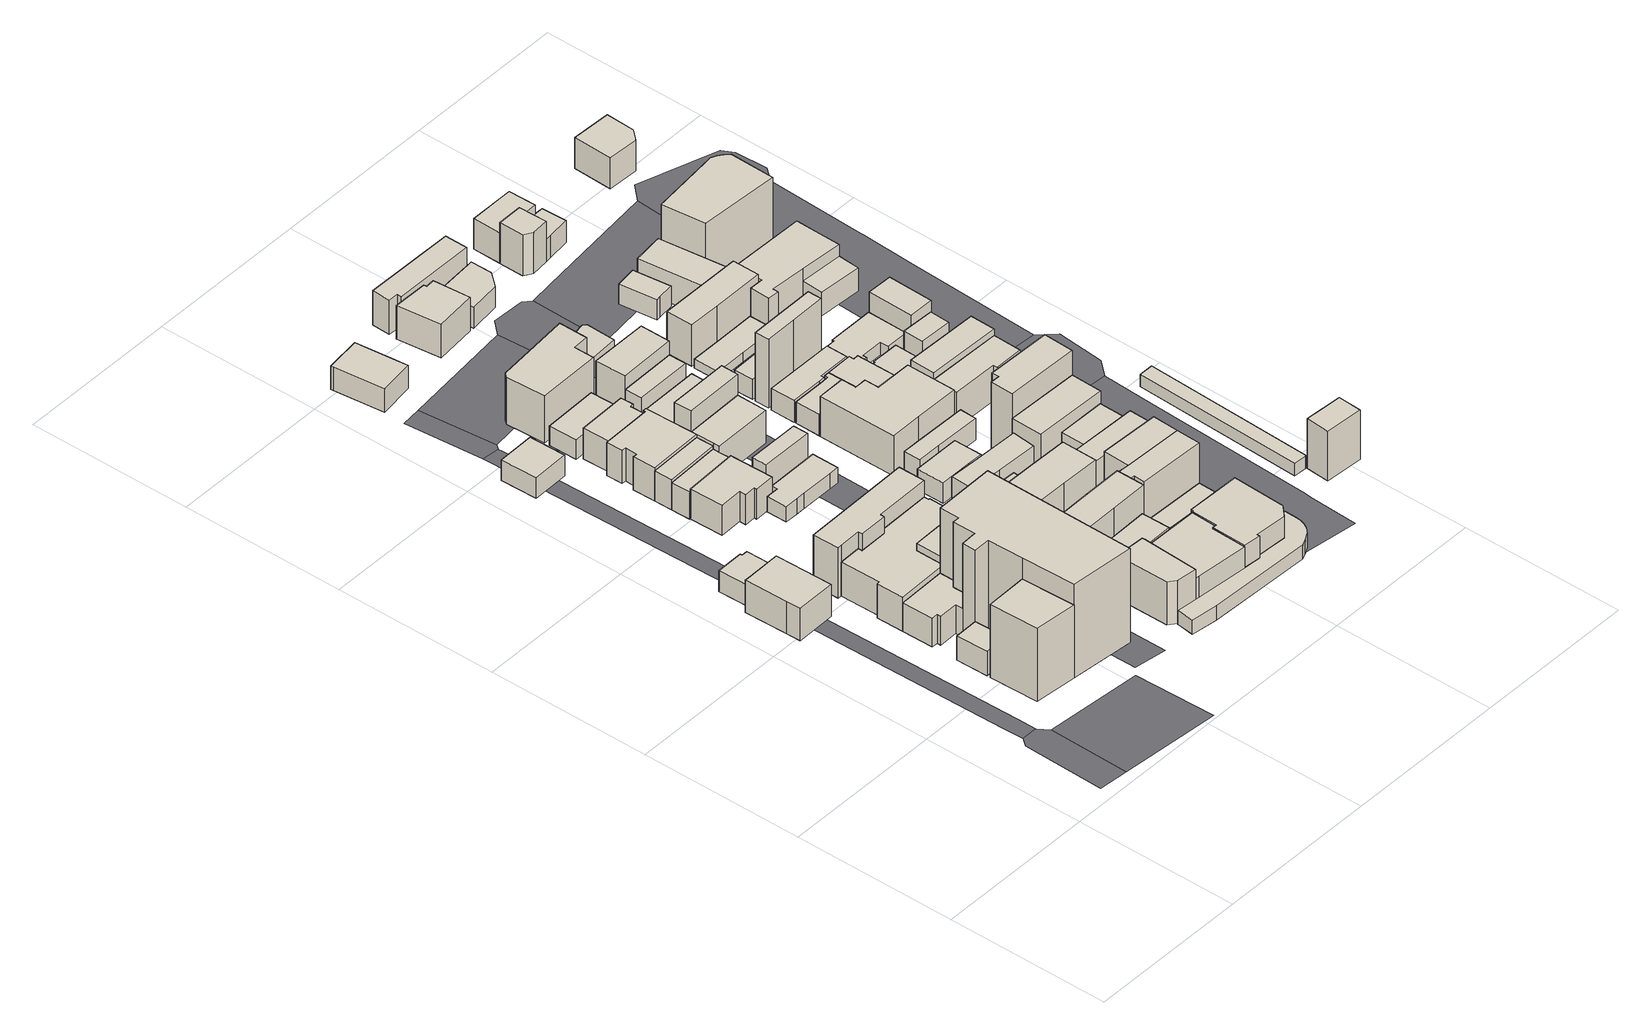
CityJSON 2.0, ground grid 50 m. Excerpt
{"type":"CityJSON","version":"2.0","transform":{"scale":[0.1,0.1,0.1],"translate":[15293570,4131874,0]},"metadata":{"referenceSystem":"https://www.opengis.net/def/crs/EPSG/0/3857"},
"CityObjects":{
"building1":{"type":"Building","attributes":{"measured_height":11.5,"year_of_construction":1990,"storeys_above_ground":3,"usage":"商業施設","districts_and_zones_type":"商業地域"},"geometry":[{"type":"Solid","lod":"1","boundaries":[[[[0,1,2,3,4,5]],[[0,5,6,7]],[[5,4,8,6]],[[4,3,9,8]],[[3,2,10,9]],[[2,1,11,10]],[[1,0,7,11]],[[7,6,8,9,10,11]]]]}]},
"building2":{"type":"Building","attributes":{"measured_height":24.5},"geometry":[{"type":"Solid","lod":"1","boundaries":[[[[12,13,14,15]],[[12,15,16,17]],[[15,14,18,16]],[[14,13,19,18]],[[13,12,17,19]],[[17,16,18,19]]]]}]},
"building3":{"type":"Building","attributes":{"measured_height":12.9,"year_of_construction":1948,"storeys_above_ground":1,"usage":"商業施設","districts_and_zones_type":"商業地域"},"geometry":[{"type":"Solid","lod":"1","boundaries":[[[[20,21,22,23]],[[20,23,24,25]],[[23,22,26,24]],[[22,21,27,26]],[[21,20,25,27]],[[25,24,26,27]]]]}]},
"building4":{"type":"Building","attributes":{"measured_height":10.4,"year_of_construction":1954,"storeys_above_ground":1,"usage":"住宅","districts_and_zones_type":"商業地域"},"geometry":[{"type":"Solid","lod":"1","boundaries":[[[[28,29,30,31,32,33]],[[28,33,34,35]],[[33,32,36,34]],[[32,31,37,36]],[[31,30,38,37]],[[30,29,39,38]],[[29,28,35,39]],[[35,34,36,37,38,39]]]]}]},
"building5":{"type":"Building","attributes":{"measured_height":16.8,"year_of_construction":1985,"storeys_above_ground":3,"usage":"商業施設","districts_and_zones_type":"商業地域"},"geometry":[{"type":"Solid","lod":"1","boundaries":[[[[40,41,42,43,44,45,46,47,48,49]],[[40,49,50,51]],[[49,48,52,50]],[[48,47,53,52]],[[47,46,54,53]],[[46,45,55,54]],[[45,44,56,55]],[[44,43,57,56]],[[43,42,58,57]],[[42,41,59,58]],[[41,40,51,59]],[[51,50,52,53,54,55,56,57,58,59]]]]}]},
"building6":{"type":"Building","attributes":{"measured_height":33.6},"geometry":[{"type":"Solid","lod":"1","boundaries":[[[[60,61,62,63,64,43,42,41,40,49,65,66]],[[60,66,67,68]],[[66,65,69,67]],[[65,49,70,69]],[[49,40,71,70]],[[40,41,72,71]],[[41,42,73,72]],[[42,43,74,73]],[[43,64,75,74]],[[64,63,76,75]],[[63,62,77,76]],[[62,61,78,77]],[[61,60,68,78]],[[68,67,69,70,71,72,73,74,75,76,77,78]]]]}]},
"building7":{"type":"Building","attributes":{"measured_height":8.1,"year_of_construction":1981,"storeys_above_ground":2,"usage":"住宅","districts_and_zones_type":"商業地域"},"geometry":[{"type":"Solid","lod":"1","boundaries":[[[[79,80,81,82]],[[79,82,83,84]],[[82,81,85,83]],[[81,80,86,85]],[[80,79,84,86]],[[84,83,85,86]]]]}]},
"building8":{"type":"Building","attributes":{"measured_height":14.2},"geometry":[{"type":"Solid","lod":"1","boundaries":[[[[87,88,89,90,65,49,48,91,92,93,94,95,96,97,98]],[[87,98,99,100]],[[98,97,101,99]],[[97,96,102,101]],[[96,95,103,102]],[[95,94,104,103]],[[94,93,105,104]],[[93,92,106,105]],[[92,91,107,106]],[[91,48,108,107]],[[48,49,109,108]],[[49,65,110,109]],[[65,90,111,110]],[[90,89,112,111]],[[89,88,113,112]],[[88,87,100,113]],[[100,99,101,102,103,104,105,106,107,108,109,110,111,112,113]]]]}]},
"building9":{"type":"Building","attributes":{"measured_height":23,"year_of_construction":1986,"storeys_above_ground":1,"usage":"商業施設","districts_and_zones_type":"商業地域"},"geometry":[{"type":"Solid","lod":"1","boundaries":[[[[114,115,116,117,118,119,120,121,122]],[[114,122,123,124]],[[122,121,125,123]],[[121,120,126,125]],[[120,119,127,126]],[[119,118,128,127]],[[118,117,129,128]],[[117,116,130,129]],[[116,115,131,130]],[[115,114,124,131]],[[124,123,125,126,127,128,129,130,131]]]]}]},
"building10":{"type":"Building","attributes":{"measured_height":9.8,"year_of_construction":1984,"storeys_above_ground":3,"usage":"商業施設","districts_and_zones_type":"商業地域"},"geometry":[{"type":"Solid","lod":"1","boundaries":[[[[132,133,134,135,136,137,138,139]],[[132,139,140,141]],[[139,138,142,140]],[[138,137,143,142]],[[137,136,144,143]],[[136,135,145,144]],[[135,134,146,145]],[[134,133,147,146]],[[133,132,141,147]],[[141,140,142,143,144,145,146,147]]]]}]},
"building11":{"type":"Building","attributes":{"measured_height":28.2,"year_of_construction":1989,"storeys_above_ground":4,"usage":"商業施設","districts_and_zones_type":"商業地域"},"geometry":[{"type":"Solid","lod":"1","boundaries":[[[[148,149,150,151]],[[148,151,152,153]],[[151,150,154,152]],[[150,149,155,154]],[[149,148,153,155]],[[153,152,154,155]]]]}]},
"building12":{"type":"Building","attributes":{"measured_height":9.7,"year_of_construction":1986,"storeys_above_ground":3,"usage":"商業施設","districts_and_zones_type":"商業地域"},"geometry":[{"type":"Solid","lod":"1","boundaries":[[[[156,157,158,159,160,161]],[[156,161,162,163]],[[161,160,164,162]],[[160,159,165,164]],[[159,158,166,165]],[[158,157,167,166]],[[157,156,163,167]],[[163,162,164,165,166,167]]]]}]},
"building13":{"type":"Building","attributes":{"measured_height":10.3,"year_of_construction":1990,"storeys_above_ground":3,"usage":"商業施設","districts_and_zones_type":"商業地域"},"geometry":[{"type":"Solid","lod":"1","boundaries":[[[[161,160,168,169]],[[161,169,170,171]],[[169,168,172,170]],[[168,160,173,172]],[[160,161,171,173]],[[171,170,172,173]]]]}]},
"building14":{"type":"Building","attributes":{"measured_height":14.3,"year_of_construction":1995,"storeys_above_ground":3,"usage":"商業施設","districts_and_zones_type":"商業地域"},"geometry":[{"type":"Solid","lod":"1","boundaries":[[[[174,175,169,168,176,177,178,179,180,181,182,183,184]],[[174,184,185,186]],[[184,183,187,185]],[[183,182,188,187]],[[182,181,189,188]],[[181,180,190,189]],[[180,179,191,190]],[[179,178,192,191]],[[178,177,193,192]],[[177,176,194,193]],[[176,168,195,194]],[[168,169,196,195]],[[169,175,197,196]],[[175,174,186,197]],[[186,185,187,188,189,190,191,192,193,194,195,196,197]]]]}]},
"building15":{"type":"Building","attributes":{"measured_height":11.1,"year_of_construction":1966,"storeys_above_ground":2,"usage":"商業施設","districts_and_zones_type":"商業地域"},"geometry":[{"type":"Solid","lod":"1","boundaries":[[[[198,199,200,201,202,203]],[[198,203,204,205]],[[203,202,206,204]],[[202,201,207,206]],[[201,200,208,207]],[[200,199,209,208]],[[199,198,205,209]],[[205,204,206,207,208,209]]]]}]},
"building16":{"type":"Building","attributes":{"measured_height":16.6,"year_of_construction":1964,"storeys_above_ground":5,"usage":"商業施設","districts_and_zones_type":"商業地域"},"geometry":[{"type":"Solid","lod":"1","boundaries":[[[[210,211,212,213,214,215]],[[210,215,216,217]],[[215,214,218,216]],[[214,213,219,218]],[[213,212,220,219]],[[212,211,221,220]],[[211,210,217,221]],[[217,216,218,219,220,221]]]]}]},
"building17":{"type":"Building","attributes":{"measured_height":11.1,"year_of_construction":1989,"storeys_above_ground":3,"usage":"店舗等併用住宅","districts_and_zones_type":"商業地域"},"geometry":[{"type":"Solid","lod":"1","boundaries":[[[[222,223,183,182,181,224,225]],[[222,225,226,227]],[[225,224,228,226]],[[224,181,229,228]],[[181,182,230,229]],[[182,183,231,230]],[[183,223,232,231]],[[223,222,227,232]],[[227,226,228,229,230,231,232]]]]}]},
"building18":{"type":"Building","attributes":{"measured_height":7.3},"geometry":[{"type":"Solid","lod":"1","boundaries":[[[[233,234,235,236,237,238,239,240,241]],[[233,241,242,243]],[[241,240,244,242]],[[240,239,245,244]],[[239,238,246,245]],[[238,237,247,246]],[[237,236,248,247]],[[236,235,249,248]],[[235,234,250,249]],[[234,233,243,250]],[[243,242,244,245,246,247,248,249,250]]]]}]},
"building19":{"type":"Building","attributes":{"measured_height":7.6,"year_of_construction":1950,"storeys_above_ground":2,"usage":"店舗等併用住宅","districts_and_zones_type":"商業地域"},"geometry":[{"type":"Solid","lod":"1","boundaries":[[[[251,252,253,254]],[[251,254,255,256]],[[254,253,257,255]],[[253,252,258,257]],[[252,251,256,258]],[[256,255,257,258]]]]}]},
"building20":{"type":"Building","attributes":{"measured_height":13.2,"year_of_construction":1988,"storeys_above_ground":4,"usage":"商業施設","districts_and_zones_type":"商業地域"},"geometry":[{"type":"Solid","lod":"1","boundaries":[[[[259,260,261,262]],[[259,262,263,264]],[[262,261,265,263]],[[261,260,266,265]],[[260,259,264,266]],[[264,263,265,266]]]]}]},
"building21":{"type":"Building","attributes":{"measured_height":11.9},"geometry":[{"type":"Solid","lod":"1","boundaries":[[[[267,268,269,270,271,272,273,274]],[[267,274,275,276]],[[274,273,277,275]],[[273,272,278,277]],[[272,271,279,278]],[[271,270,280,279]],[[270,269,281,280]],[[269,268,282,281]],[[268,267,276,282]],[[276,275,277,278,279,280,281,282]]]]}]},
"building22":{"type":"Building","attributes":{"measured_height":20.7},"geometry":[{"type":"Solid","lod":"1","boundaries":[[[[283,284,285,286,287,288,289]],[[283,289,290,291]],[[289,288,292,290]],[[288,287,293,292]],[[287,286,294,293]],[[286,285,295,294]],[[285,284,296,295]],[[284,283,291,296]],[[291,290,292,293,294,295,296]]]]}]},
"building23":{"type":"Building","attributes":{"measured_height":12},"geometry":[{"type":"Solid","lod":"1","boundaries":[[[[297,156,161,169,175,298]],[[297,298,299,300]],[[298,175,301,299]],[[175,169,302,301]],[[169,161,303,302]],[[161,156,304,303]],[[156,297,300,304]],[[300,299,301,302,303,304]]]]}]},
"building24":{"type":"Building","attributes":{"measured_height":20.4,"year_of_construction":1984,"storeys_above_ground":6,"usage":"商業施設","districts_and_zones_type":"商業地域"},"geometry":[{"type":"Solid","lod":"1","boundaries":[[[[305,306,307,308,309,310,311]],[[305,311,312,313]],[[311,310,314,312]],[[310,309,315,314]],[[309,308,316,315]],[[308,307,317,316]],[[307,306,318,317]],[[306,305,313,318]],[[313,312,314,315,316,317,318]]]]}]},
"building25":{"type":"Building","attributes":{"measured_height":14.8},"geometry":[{"type":"Solid","lod":"1","boundaries":[[[[319,320,321,322,323,212,211,324]],[[319,324,325,326]],[[324,211,327,325]],[[211,212,328,327]],[[212,323,329,328]],[[323,322,330,329]],[[322,321,331,330]],[[321,320,332,331]],[[320,319,326,332]],[[326,325,327,328,329,330,331,332]]]]}]},
"building26":{"type":"Building","attributes":{"measured_height":21,"year_of_construction":1994,"storeys_above_ground":6,"usage":"商業施設","districts_and_zones_type":"商業地域"},"geometry":[{"type":"Solid","lod":"1","boundaries":[[[[298,175,174,333]],[[298,333,334,335]],[[333,174,336,334]],[[174,175,337,336]],[[175,298,335,337]],[[335,334,336,337]]]]}]},
"building27":{"type":"Building","attributes":{"measured_height":14.6},"geometry":[{"type":"Solid","lod":"1","boundaries":[[[[338,339,340,341,342,343]],[[338,343,344,345]],[[343,342,346,344]],[[342,341,347,346]],[[341,340,348,347]],[[340,339,349,348]],[[339,338,345,349]],[[345,344,346,347,348,349]]]]}]},
"building28":{"type":"Building","attributes":{"measured_height":17.5},"geometry":[{"type":"Solid","lod":"1","boundaries":[[[[350,351,352,353,333,174,184,354,355]],[[350,355,356,357]],[[355,354,358,356]],[[354,184,359,358]],[[184,174,360,359]],[[174,333,361,360]],[[333,353,362,361]],[[353,352,363,362]],[[352,351,364,363]],[[351,350,357,364]],[[357,356,358,359,360,361,362,363,364]]]]}]},
"building29":{"type":"Building","attributes":{"measured_height":9.3,"year_of_construction":1949,"storeys_above_ground":2,"usage":"商業施設","districts_and_zones_type":"商業地域"},"geometry":[{"type":"Solid","lod":"1","boundaries":[[[[365,366,367,368,369,370]],[[365,370,371,372]],[[370,369,373,371]],[[369,368,374,373]],[[368,367,375,374]],[[367,366,376,375]],[[366,365,372,376]],[[372,371,373,374,375,376]]]]}]},
"building30":{"type":"Building","attributes":{"measured_height":22.3,"year_of_construction":1978,"storeys_above_ground":4,"usage":"商業施設","districts_and_zones_type":"商業地域"},"geometry":[{"type":"Solid","lod":"1","boundaries":[[[[377,378,379,380,381,382]],[[377,382,383,384]],[[382,381,385,383]],[[381,380,386,385]],[[380,379,387,386]],[[379,378,388,387]],[[378,377,384,388]],[[384,383,385,386,387,388]]]]}]},
"building31":{"type":"Building","attributes":{"measured_height":13.1,"year_of_construction":1982,"storeys_above_ground":4,"usage":"商業施設","districts_and_zones_type":"商業地域"},"geometry":[{"type":"Solid","lod":"1","boundaries":[[[[389,390,391,392]],[[389,392,393,394]],[[392,391,395,393]],[[391,390,396,395]],[[390,389,394,396]],[[394,393,395,396]]]]}]},
"building32":{"type":"Building","attributes":{"measured_height":8.1},"geometry":[{"type":"Solid","lod":"1","boundaries":[[[[397,398,399,400,401,402,403,404,405,406,407,408,409,410,411,412,413,414,415,416,417]],[[397,417,418,419]],[[417,416,420,418]],[[416,415,421,420]],[[415,414,422,421]],[[414,413,423,422]],[[413,412,424,423]],[[412,411,425,424]],[[411,410,426,425]],[[410,409,427,426]],[[409,408,428,427]],[[408,407,429,428]],[[407,406,430,429]],[[406,405,431,430]],[[405,404,432,431]],[[404,403,433,432]],[[403,402,434,433]],[[402,401,435,434]],[[401,400,436,435]],[[400,399,437,436]],[[399,398,438,437]],[[398,397,419,438]],[[419,418,420,421,422,423,424,425,426,427,428,429,430,431,432,433,434,435,436,437,438]]]]}]},
"building33":{"type":"Building","attributes":{"measured_height":19.7,"year_of_construction":1991,"storeys_above_ground":5,"usage":"商業施設","districts_and_zones_type":"商業地域"},"geometry":[{"type":"Solid","lod":"1","boundaries":[[[[392,391,439,440]],[[392,440,441,442]],[[440,439,443,441]],[[439,391,444,443]],[[391,392,442,444]],[[442,441,443,444]]]]}]},
"building34":{"type":"Building","attributes":{"measured_height":7.9,"year_of_construction":1954,"storeys_above_ground":2,"usage":"商業施設","districts_and_zones_type":"商業地域"},"geometry":[{"type":"Solid","lod":"1","boundaries":[[[[445,446,447,448,449,450]],[[445,450,451,452]],[[450,449,453,451]],[[449,448,454,453]],[[448,447,455,454]],[[447,446,456,455]],[[446,445,452,456]],[[452,451,453,454,455,456]]]]}]},
"building35":{"type":"Building","attributes":{"measured_height":10.8,"year_of_construction":1978,"storeys_above_ground":3,"usage":"商業施設","districts_and_zones_type":"商業地域"},"geometry":[{"type":"Solid","lod":"1","boundaries":[[[[457,458,459,460,461,462]],[[457,462,463,464]],[[462,461,465,463]],[[461,460,466,465]],[[460,459,467,466]],[[459,458,468,467]],[[458,457,464,468]],[[464,463,465,466,467,468]]]]}]},
"building36":{"type":"Building","attributes":{"measured_height":13.5,"year_of_construction":1986,"storeys_above_ground":3,"usage":"商業施設","districts_and_zones_type":"商業地域"},"geometry":[{"type":"Solid","lod":"1","boundaries":[[[[469,470,471,472,473,474]],[[469,474,475,476]],[[474,473,477,475]],[[473,472,478,477]],[[472,471,479,478]],[[471,470,480,479]],[[470,469,476,480]],[[476,475,477,478,479,480]]]]}]},
"building37":{"type":"Building","attributes":{"measured_height":9},"geometry":[{"type":"Solid","lod":"1","boundaries":[[[[481,482,283,289,483]],[[481,483,484,485]],[[483,289,486,484]],[[289,283,487,486]],[[283,482,488,487]],[[482,481,485,488]],[[485,484,486,487,488]]]]}]},
"building38":{"type":"Building","attributes":{"measured_height":17.9},"geometry":[{"type":"Solid","lod":"1","boundaries":[[[[489,490,491,492,493,494,495,496,497,498,499]],[[489,499,500,501]],[[499,498,502,500]],[[498,497,503,502]],[[497,496,504,503]],[[496,495,505,504]],[[495,494,506,505]],[[494,493,507,506]],[[493,492,508,507]],[[492,491,509,508]],[[491,490,510,509]],[[490,489,501,510]],[[501,500,502,503,504,505,506,507,508,509,510]]]]}]},
"building39":{"type":"Building","attributes":{"measured_height":8.3,"storeys_above_ground":1,"usage":"商業施設","districts_and_zones_type":"商業地域"},"geometry":[{"type":"Solid","lod":"1","boundaries":[[[[511,512,513,514,515]],[[511,515,516,517]],[[515,514,518,516]],[[514,513,519,518]],[[513,512,520,519]],[[512,511,517,520]],[[517,516,518,519,520]]]]}]},
"building40":{"type":"Building","attributes":{"measured_height":7.8},"geometry":[{"type":"Solid","lod":"1","boundaries":[[[[521,522,523,524,525,526]],[[521,526,527,528]],[[526,525,529,527]],[[525,524,530,529]],[[524,523,531,530]],[[523,522,532,531]],[[522,521,528,532]],[[528,527,529,530,531,532]]]]}]},
"building41":{"type":"Building","attributes":{"measured_height":14.5,"year_of_construction":1970,"storeys_above_ground":1,"usage":"運輸倉庫施設","districts_and_zones_type":"商業地域"},"geometry":[{"type":"Solid","lod":"1","boundaries":[[[[533,534,535,536]],[[533,536,537,538]],[[536,535,539,537]],[[535,534,540,539]],[[534,533,538,540]],[[538,537,539,540]]]]}]},
"building42":{"type":"Building","attributes":{"measured_height":14.9,"year_of_construction":1993,"storeys_above_ground":4,"usage":"商業施設","districts_and_zones_type":"商業地域"},"geometry":[{"type":"Solid","lod":"1","boundaries":[[[[541,542,543,544,545,546]],[[541,546,547,548]],[[546,545,549,547]],[[545,544,550,549]],[[544,543,551,550]],[[543,542,552,551]],[[542,541,548,552]],[[548,547,549,550,551,552]]]]}]},
"building43":{"type":"Building","attributes":{"measured_height":20.9},"geometry":[{"type":"Solid","lod":"1","boundaries":[[[[553,554,555,556,557,558,559,560,561,562]],[[553,562,563,564]],[[562,561,565,563]],[[561,560,566,565]],[[560,559,567,566]],[[559,558,568,567]],[[558,557,569,568]],[[557,556,570,569]],[[556,555,571,570]],[[555,554,572,571]],[[554,553,564,572]],[[564,563,565,566,567,568,569,570,571,572]]]]}]},
"building44":{"type":"Building","attributes":{"measured_height":9.5},"geometry":[{"type":"Solid","lod":"1","boundaries":[[[[573,574,575,576,577,578,579,580,581,582,583,584,585,586]],[[573,586,587,588]],[[586,585,589,587]],[[585,584,590,589]],[[584,583,591,590]],[[583,582,592,591]],[[582,581,593,592]],[[581,580,594,593]],[[580,579,595,594]],[[579,578,596,595]],[[578,577,597,596]],[[577,576,598,597]],[[576,575,599,598]],[[575,574,600,599]],[[574,573,588,600]],[[588,587,589,590,591,592,593,594,595,596,597,598,599,600]]]]}]},
"building45":{"type":"Building","attributes":{"measured_height":19.6},"geometry":[{"type":"Solid","lod":"1","boundaries":[[[[601,602,603,604,605,606,607]],[[601,607,608,609]],[[607,606,610,608]],[[606,605,611,610]],[[605,604,612,611]],[[604,603,613,612]],[[603,602,614,613]],[[602,601,609,614]],[[609,608,610,611,612,613,614]]]]}]},
"building46":{"type":"Building","attributes":{"measured_height":7.6,"year_of_construction":1959,"storeys_above_ground":2,"usage":"商業施設","districts_and_zones_type":"商業地域"},"geometry":[{"type":"Solid","lod":"1","boundaries":[[[[615,616,617,618,619,620,621]],[[615,621,622,623]],[[621,620,624,622]],[[620,619,625,624]],[[619,618,626,625]],[[618,617,627,626]],[[617,616,628,627]],[[616,615,623,628]],[[623,622,624,625,626,627,628]]]]}]},
"building47":{"type":"Building","attributes":{"measured_height":19.4},"geometry":[{"type":"Solid","lod":"1","boundaries":[[[[629,602,601,630]],[[629,630,631,632]],[[630,601,609,631]],[[601,602,614,609]],[[602,629,632,614]],[[632,631,609,614]]]]}]},
"building48":{"type":"Building","attributes":{"measured_height":16.5,"year_of_construction":1972,"storeys_above_ground":5,"usage":"商業系複合施設","districts_and_zones_type":"商業地域"},"geometry":[{"type":"Solid","lod":"1","boundaries":[[[[633,634,635,636]],[[633,636,637,638]],[[636,635,639,637]],[[635,634,640,639]],[[634,633,638,640]],[[638,637,639,640]]]]}]},
"building49":{"type":"Building","attributes":{"measured_height":7.5,"year_of_construction":2013,"storeys_above_ground":2,"usage":"商業施設","districts_and_zones_type":"商業地域"},"geometry":[{"type":"Solid","lod":"1","boundaries":[[[[641,642,643,644,645,646,647,648]],[[641,648,649,650]],[[648,647,651,649]],[[647,646,652,651]],[[646,645,653,652]],[[645,644,654,653]],[[644,643,655,654]],[[643,642,656,655]],[[642,641,650,656]],[[650,649,651,652,653,654,655,656]]]]}]},
"building50":{"type":"Building","attributes":{"measured_height":22.3,"year_of_construction":1996,"storeys_above_ground":7,"usage":"商業施設","districts_and_zones_type":"商業地域"},"geometry":[{"type":"Solid","lod":"1","boundaries":[[[[657,658,659,660,661,662]],[[657,662,663,664]],[[662,661,665,663]],[[661,660,666,665]],[[660,659,667,666]],[[659,658,668,667]],[[658,657,664,668]],[[664,663,665,666,667,668]]]]}]},
"building51":{"type":"Building","attributes":{"measured_height":20.1,"year_of_construction":1950,"storeys_above_ground":1,"usage":"商業施設","districts_and_zones_type":"商業地域"},"geometry":[{"type":"Solid","lod":"1","boundaries":[[[[669,670,671,672,673,674]],[[669,674,675,676]],[[674,673,677,675]],[[673,672,678,677]],[[672,671,679,678]],[[671,670,680,679]],[[670,669,676,680]],[[676,675,677,678,679,680]]]]}]},
"building52":{"type":"Building","attributes":{"measured_height":8.2},"geometry":[{"type":"Solid","lod":"1","boundaries":[[[[681,682,683,684,685,686,687,688]],[[681,688,689,690]],[[688,687,691,689]],[[687,686,692,691]],[[686,685,693,692]],[[685,684,694,693]],[[684,683,695,694]],[[683,682,696,695]],[[682,681,690,696]],[[690,689,691,692,693,694,695,696]]]]}]},
"building53":{"type":"Building","attributes":{"measured_height":13.2,"year_of_construction":1996,"storeys_above_ground":3,"usage":"商業施設","districts_and_zones_type":"商業地域"},"geometry":[{"type":"Solid","lod":"1","boundaries":[[[[697,698,699,700]],[[697,700,701,702]],[[700,699,703,701]],[[699,698,704,703]],[[698,697,702,704]],[[702,701,703,704]]]]}]},
"building54":{"type":"Building","attributes":{"measured_height":21.2},"geometry":[{"type":"Solid","lod":"1","boundaries":[[[[705,706,707,708]],[[705,708,709,710]],[[708,707,711,709]],[[707,706,712,711]],[[706,705,710,712]],[[710,709,711,712]]]]}]},
"building55":{"type":"Building","attributes":{"measured_height":9.5},"geometry":[{"type":"Solid","lod":"1","boundaries":[[[[713,714,715,716,717,718,719]],[[713,719,720,721]],[[719,718,722,720]],[[718,717,723,722]],[[717,716,724,723]],[[716,715,725,724]],[[715,714,726,725]],[[714,713,721,726]],[[721,720,722,723,724,725,726]]]]}]},
"building56":{"type":"Building","attributes":{"measured_height":29.6,"year_of_construction":1988,"storeys_above_ground":7,"usage":"店舗等併用共同住宅","districts_and_zones_type":"商業地域"},"geometry":[{"type":"Solid","lod":"1","boundaries":[[[[727,705,708,728,729,730]],[[727,730,731,732]],[[730,729,733,731]],[[729,728,734,733]],[[728,708,735,734]],[[708,705,736,735]],[[705,727,732,736]],[[732,731,733,734,735,736]]]]}]},
"building57":{"type":"Building","attributes":{"measured_height":16.8,"year_of_construction":1992,"storeys_above_ground":5,"usage":"商業施設","districts_and_zones_type":"商業地域"},"geometry":[{"type":"Solid","lod":"1","boundaries":[[[[737,738,739,740,741,742]],[[737,742,743,744]],[[742,741,745,743]],[[741,740,746,745]],[[740,739,747,746]],[[739,738,748,747]],[[738,737,744,748]],[[744,743,745,746,747,748]]]]}]},
"building58":{"type":"Building","attributes":{"measured_height":14.4,"year_of_construction":1983,"storeys_above_ground":2,"usage":"商業施設","districts_and_zones_type":"商業地域"},"geometry":[{"type":"Solid","lod":"1","boundaries":[[[[749,750,751,752,753,754]],[[749,754,755,756]],[[754,753,757,755]],[[753,752,758,757]],[[752,751,759,758]],[[751,750,760,759]],[[750,749,756,760]],[[756,755,757,758,759,760]]]]}]},
"building59":{"type":"Building","attributes":{"measured_height":5.5,"storeys_above_ground":1,"usage":"住宅","districts_and_zones_type":"商業地域"},"geometry":[{"type":"Solid","lod":"1","boundaries":[[[[761,762,763,764,765,766]],[[761,766,767,768]],[[766,765,769,767]],[[765,764,770,769]],[[764,763,771,770]],[[763,762,772,771]],[[762,761,768,772]],[[768,767,769,770,771,772]]]]}]},
"building60":{"type":"Building","attributes":{"measured_height":7.5,"storeys_above_ground":2,"usage":"住宅","districts_and_zones_type":"商業地域"},"geometry":[{"type":"Solid","lod":"1","boundaries":[[[[773,774,775,776,777,778]],[[773,778,779,780]],[[778,777,781,779]],[[777,776,782,781]],[[776,775,783,782]],[[775,774,784,783]],[[774,773,780,784]],[[780,779,781,782,783,784]]]]}]},
"building61":{"type":"Building","attributes":{"measured_height":13.9,"year_of_construction":1990,"storeys_above_ground":4,"usage":"商業施設","districts_and_zones_type":"商業地域"},"geometry":[{"type":"Solid","lod":"1","boundaries":[[[[785,749,754,786]],[[785,786,787,788]],[[786,754,789,787]],[[754,749,790,789]],[[749,785,788,790]],[[788,787,789,790]]]]}]},
"building62":{"type":"Building","attributes":{"measured_height":3.8,"storeys_above_ground":1,"usage":"商業施設","districts_and_zones_type":"商業地域"},"geometry":[{"type":"Solid","lod":"1","boundaries":[[[[791,792,793,794,795]],[[791,795,796,797]],[[795,794,798,796]],[[794,793,799,798]],[[793,792,800,799]],[[792,791,797,800]],[[797,796,798,799,800]]]]}]},
"building63":{"type":"Building","attributes":{"measured_height":15.9,"year_of_construction":1994,"storeys_above_ground":4,"usage":"商業施設","districts_and_zones_type":"商業地域"},"geometry":[{"type":"Solid","lod":"1","boundaries":[[[[801,802,803,804,805]],[[801,805,806,807]],[[805,804,808,806]],[[804,803,809,808]],[[803,802,810,809]],[[802,801,807,810]],[[807,806,808,809,810]]]]}]},
"building64":{"type":"Building","attributes":{"measured_height":5.3,"year_of_construction":1952,"storeys_above_ground":1,"usage":"商業施設","districts_and_zones_type":"商業地域"},"geometry":[{"type":"Solid","lod":"1","boundaries":[[[[811,812,813,814,815,816,817,818,819,820]],[[811,820,821,822]],[[820,819,823,821]],[[819,818,824,823]],[[818,817,825,824]],[[817,816,826,825]],[[816,815,827,826]],[[815,814,828,827]],[[814,813,829,828]],[[813,812,830,829]],[[812,811,822,830]],[[822,821,823,824,825,826,827,828,829,830]]]]}]},
"building65":{"type":"Building","attributes":{"measured_height":10.7,"year_of_construction":1978,"storeys_above_ground":3,"usage":"商業施設","districts_and_zones_type":"商業地域"},"geometry":[{"type":"Solid","lod":"1","boundaries":[[[[831,832,833,834]],[[831,834,835,836]],[[834,833,837,835]],[[833,832,838,837]],[[832,831,836,838]],[[836,835,837,838]]]]}]},
"building66":{"type":"Building","attributes":{"measured_height":12.3,"year_of_construction":1951,"storeys_above_ground":2,"usage":"住宅","districts_and_zones_type":"商業地域"},"geometry":[{"type":"Solid","lod":"1","boundaries":[[[[839,840,841,842,843,844,845]],[[839,845,846,847]],[[845,844,848,846]],[[844,843,849,848]],[[843,842,850,849]],[[842,841,851,850]],[[841,840,852,851]],[[840,839,847,852]],[[847,846,848,849,850,851,852]]]]}]},
"building67":{"type":"Building","attributes":{"measured_height":13.7,"year_of_construction":1970,"storeys_above_ground":4,"usage":"住宅","districts_and_zones_type":"商業地域"},"geometry":[{"type":"Solid","lod":"1","boundaries":[[[[853,854,855,841,840,839,856]],[[853,856,857,858]],[[856,839,859,857]],[[839,840,860,859]],[[840,841,861,860]],[[841,855,862,861]],[[855,854,863,862]],[[854,853,858,863]],[[858,857,859,860,861,862,863]]]]}]},
"building68":{"type":"Building","attributes":{"measured_height":8.7},"geometry":[{"type":"Solid","lod":"1","boundaries":[[[[864,865,866,867]],[[864,867,868,869]],[[867,866,870,868]],[[866,865,871,870]],[[865,864,869,871]],[[869,868,870,871]]]]}]},
"building69":{"type":"Building","attributes":{"measured_height":20.4,"storeys_above_ground":4,"usage":"商業施設","districts_and_zones_type":"商業地域"},"geometry":[{"type":"Solid","lod":"1","boundaries":[[[[872,873,874,875]],[[872,875,876,877]],[[875,874,878,876]],[[874,873,879,878]],[[873,872,877,879]],[[877,876,878,879]]]]}]},
"building70":{"type":"Building","attributes":{"measured_height":6.1},"geometry":[{"type":"Solid","lod":"1","boundaries":[[[[880,881,882,883,884,885]],[[880,885,886,887]],[[885,884,888,886]],[[884,883,889,888]],[[883,882,890,889]],[[882,881,891,890]],[[881,880,887,891]],[[887,886,888,889,890,891]]]]}]},
"building71":{"type":"Building","attributes":{"measured_height":12.6,"storeys_above_ground":3,"usage":"商業施設","districts_and_zones_type":"商業地域"},"geometry":[{"type":"Solid","lod":"1","boundaries":[[[[892,893,894,895]],[[892,895,896,897]],[[895,894,898,896]],[[894,893,899,898]],[[893,892,897,899]],[[897,896,898,899]]]]}]},
"building72":{"type":"Building","attributes":{"measured_height":13.2},"geometry":[{"type":"Solid","lod":"1","boundaries":[[[[900,901,902,903,904,905,906,907,908,909,910]],[[900,910,911,912]],[[910,909,913,911]],[[909,908,914,913]],[[908,907,915,914]],[[907,906,916,915]],[[906,905,917,916]],[[905,904,918,917]],[[904,903,919,918]],[[903,902,920,919]],[[902,901,921,920]],[[901,900,912,921]],[[912,911,913,914,915,916,917,918,919,920,921]]]]}]},
"building73":{"type":"Building","attributes":{"measured_height":10.1,"year_of_construction":1958,"storeys_above_ground":2,"usage":"商業施設","districts_and_zones_type":"商業地域"},"geometry":[{"type":"Solid","lod":"1","boundaries":[[[[903,922,923,904]],[[903,904,924,925]],[[904,923,926,924]],[[923,922,927,926]],[[922,903,925,927]],[[925,924,926,927]]]]}]},
"building74":{"type":"Building","attributes":{"measured_height":23.6},"geometry":[{"type":"Solid","lod":"1","boundaries":[[[[928,929,930,931,932,933,934]],[[928,934,935,936]],[[934,933,937,935]],[[933,932,938,937]],[[932,931,939,938]],[[931,930,940,939]],[[930,929,941,940]],[[929,928,936,941]],[[936,935,937,938,939,940,941]]]]}]},
"building75":{"type":"Building","attributes":{"measured_height":11.9},"geometry":[{"type":"Solid","lod":"1","boundaries":[[[[942,943,944,945]],[[942,945,946,947]],[[945,944,948,946]],[[944,943,949,948]],[[943,942,947,949]],[[947,946,948,949]]]]}]},
"building76":{"type":"Building","attributes":{"measured_height":10.7,"year_of_construction":2009,"storeys_above_ground":3,"usage":"住宅","districts_and_zones_type":"商業地域"},"geometry":[{"type":"Solid","lod":"1","boundaries":[[[[950,951,952,953,954]],[[950,954,955,956]],[[954,953,957,955]],[[953,952,958,957]],[[952,951,959,958]],[[951,950,956,959]],[[956,955,957,958,959]]]]}]},
"road1":{"type":"Road","geometry":[{"type":"MultiSurface","lod":"1","boundaries":[[[960,961,962,963,964,965]]]}]},
"road2":{"type":"Road","geometry":[{"type":"MultiSurface","lod":"1","boundaries":[[[966,965,964,967]]]}]},
"road3":{"type":"Road","geometry":[{"type":"MultiSurface","lod":"1","boundaries":[[[968,969,970,971,972,961,960,973,974,975,976,977]]]}]},
"road4":{"type":"Road","geometry":[{"type":"MultiSurface","lod":"1","boundaries":[[[978,979,980,969,968]]]}]},
"road5":{"type":"Road","geometry":[{"type":"MultiSurface","lod":"1","boundaries":[[[981,982,983,984,985,986,987,988,989,990]]]}]},
"road6":{"type":"Road","geometry":[{"type":"MultiSurface","lod":"1","boundaries":[[[991,992,979,978]]]}]},
"road7":{"type":"Road","geometry":[{"type":"MultiSurface","lod":"1","boundaries":[[[993,994,992,991,983,982,995,996]]]}]},
"road8":{"type":"Road","geometry":[{"type":"MultiSurface","lod":"1","boundaries":[[[997,998,999,1000,1001,1002,1003,1004,1005,1006]]]}]},
"road9":{"type":"Road","geometry":[{"type":"MultiSurface","lod":"1","boundaries":[[[1007,1008,1009,996,995,1010]]]}]},
"road10":{"type":"Road","geometry":[{"type":"MultiSurface","lod":"1","boundaries":[[[1011,1012,998,997,1013,1014]]]}]},
"road11":{"type":"Road","geometry":[{"type":"MultiSurface","lod":"1","boundaries":[[[1015,1016,1017,1018,1019,1012,1011,1020,1021]]]}]},
"road12":{"type":"Road","geometry":[{"type":"MultiSurface","lod":"1","boundaries":[[[1022,1023,1008,1007,1017,1016,1024,1025]]]}]}
},
"vertices":[
[136,925,85],[14,923,85],[13,969,85],[10,1100,85],[31,1100,85],[133,1102,85],[133,1102,190],[136,925,190],[31,1100,190],[10,1100,190],[13,969,190],[14,923,190],
[345,307,83],[215,319,83],[212,470,83],[340,472,83],[340,472,321],[345,307,321],[212,470,321],[215,319,321],
[284,480,84],[211,479,84],[209,576,84],[282,577,84],[282,577,163],[284,480,163],[209,576,163],[211,479,163],
[113,1197,86],[132,1197,86],[133,1102,86],[31,1100,86],[29,1202,86],[113,1203,86],[113,1203,154],[113,1197,154],[29,1202,154],[31,1100,154],[133,1102,154],[132,1197,154],
[357,695,84],[336,695,84],[337,625,84],[287,623,84],[286,645,84],[228,644,84],[228,656,84],[209,656,84],[208,752,84],[357,755,84],[357,755,177],[357,695,177],[208,752,177],[209,656,177],[228,656,177],[228,644,177],[286,645,177],[287,623,177],[337,625,177],[336,695,177],
[542,289,84],[345,307,84],[340,472,84],[338,582,84],[287,581,84],[370,755,84],[545,758,84],[545,758,389],[542,289,389],[370,755,389],[357,755,389],[357,695,389],[336,695,389],[337,625,389],[287,623,389],[287,581,389],[338,582,389],[340,472,389],[345,307,389],
[126,1787,87],[12,1785,87],[10,1897,87],[124,1899,87],[124,1899,154],[126,1787,154],[10,1897,154],[12,1785,154],
[542,948,84],[546,948,84],[546,846,84],[370,843,84],[207,835,84],[216,836,84],[214,958,84],[282,959,84],[282,947,84],[369,948,84],[370,960,84],[542,963,84],[542,963,195],[542,948,195],[370,960,195],[369,948,195],[282,947,195],[282,959,195],[214,958,195],[216,836,195],[207,835,195],[208,752,195],[357,755,195],[370,755,195],[370,843,195],[546,846,195],[546,948,195],
[542,963,85],[370,960,85],[369,948,85],[282,947,85],[282,959,85],[214,958,85],[202,958,85],[201,1038,85],[541,1044,85],[541,1044,249],[542,963,249],[201,1038,249],[202,958,249],[214,958,249],[282,959,249],[282,947,249],[369,948,249],[370,960,249],
[368,1313,86],[306,1311,86],[306,1319,86],[272,1318,86],[272,1339,86],[202,1337,86],[200,1439,86],[365,1446,86],[365,1446,183],[368,1313,183],[200,1439,183],[202,1337,183],[272,1339,183],[272,1318,183],[306,1319,183],[306,1311,183],
[545,758,85],[370,755,85],[370,843,85],[546,846,85],[546,846,218],[545,758,218],[370,843,218],[370,755,218],
[364,1482,87],[365,1446,87],[200,1439,87],[197,1439,87],[196,1497,87],[364,1503,87],[364,1503,175],[364,1482,175],[196,1497,175],[197,1439,175],[200,1439,175],[365,1446,175],
[195,1552,87],[363,1556,87],[363,1556,185],[364,1503,185],[195,1552,185],[196,1497,185],
[361,1627,87],[362,1573,87],[194,1621,87],[206,1620,87],[208,1657,87],[195,1657,87],[194,1708,87],[208,1708,87],[348,1711,87],[348,1718,87],[359,1718,87],[359,1718,195],[361,1627,195],[348,1718,195],[348,1711,195],[208,1708,195],[194,1708,195],[195,1657,195],[208,1657,195],[206,1620,195],[194,1621,195],[195,1552,195],[363,1556,195],[362,1573,195],
[130,2346,86],[135,2306,86],[26,2292,86],[9,2445,86],[8,2453,86],[117,2466,86],[117,2466,162],[130,2346,162],[8,2453,162],[9,2445,162],[26,2292,162],[135,2306,162],
[747,422,81],[747,415,81],[739,241,81],[677,247,81],[655,266,81],[655,427,81],[655,427,221],[747,422,221],[655,266,221],[677,247,221],[739,241,221],[747,415,221],
[358,1759,87],[347,1758,87],[206,1794,87],[357,1798,87],[357,1798,187],[358,1759,187],[206,1794,187],[208,1708,187],[348,1711,187],[348,1718,187],[347,1758,187],
[544,1247,87],[512,1247,87],[412,1247,87],[384,1247,87],[344,1247,87],[344,1309,87],[383,1309,87],[383,1327,87],[544,1328,87],[544,1328,137],[544,1247,137],[383,1327,137],[383,1309,137],[344,1309,137],[344,1247,137],[384,1247,137],[412,1247,137],[512,1247,137],
[361,1810,87],[193,1806,87],[192,1893,87],[359,1897,87],[359,1897,150],[361,1810,150],[192,1893,150],[193,1806,150],
[546,1347,87],[386,1347,87],[386,1393,87],[546,1393,87],[546,1393,193],[546,1347,193],[386,1393,193],[386,1347,193],
[855,426,83],[761,424,83],[761,427,83],[750,427,83],[655,430,83],[654,508,83],[750,510,83],[854,512,83],[854,512,184],[855,426,184],[750,510,184],[654,508,184],[655,430,184],[750,427,184],[761,427,184],[761,424,184],
[434,1975,86],[386,1973,86],[386,1912,86],[192,1908,86],[187,2028,86],[197,2042,86],[434,2063,86],[434,2063,239],[434,1975,239],[197,2042,239],[187,2028,239],[192,1908,239],[386,1912,239],[386,1973,239],
[547,1484,87],[547,1576,87],[547,1576,194],[547,1484,194],[362,1573,194],[363,1556,194],[364,1503,194],[364,1482,194],
[869,562,84],[869,520,84],[750,519,84],[653,518,84],[652,605,84],[750,606,84],[869,607,84],[869,607,263],[869,562,263],[750,606,263],[652,605,263],[653,518,263],[750,519,263],[869,520,263],
[930,413,81],[927,333,81],[915,334,81],[912,226,81],[750,240,81],[750,415,81],[750,415,192],[930,413,192],[747,415,192],[739,241,192],[750,240,192],[912,226,192],[915,334,192],[927,333,192],
[547,1629,87],[547,1629,262],[547,1576,262],[361,1627,262],[362,1573,262],
[751,678,84],[862,677,84],[861,618,84],[750,618,84],[654,619,84],[654,678,84],[654,678,150],[751,678,150],[654,619,150],[750,618,150],[861,618,150],[862,677,150],
[547,1674,87],[519,1674,87],[519,1663,87],[547,1663,87],[359,1725,87],[547,1727,87],[547,1727,183],[547,1674,183],[359,1725,183],[359,1718,183],[361,1627,183],[547,1629,183],[547,1663,183],[519,1663,183],[519,1674,183],
[751,883,84],[793,881,84],[790,790,84],[751,791,84],[652,795,84],[655,886,84],[655,886,158],[751,883,158],[652,795,158],[751,791,158],[790,790,158],[793,881,158],
[751,790,84],[873,788,84],[872,680,84],[751,682,84],[651,683,84],[653,791,84],[653,791,257],[751,790,257],[651,683,257],[751,682,257],[872,680,257],[873,788,257],
[547,1746,87],[372,1745,87],[371,1796,87],[546,1799,87],[546,1799,206],[547,1746,206],[371,1796,206],[372,1745,206],
[1147,415,79],[1144,259,79],[1143,240,79],[1138,224,79],[1130,209,79],[1114,192,79],[1092,180,79],[1073,172,79],[750,184,79],[670,194,79],[676,246,79],[677,247,79],[739,241,79],[750,240,79],[912,226,79],[965,222,79],[965,231,79],[1063,225,79],[1093,255,79],[1099,416,79],[1100,416,79],[1100,416,125],[1147,415,125],[1099,416,125],[1093,255,125],[1063,225,125],[965,231,125],[965,222,125],[912,226,125],[750,240,125],[739,241,125],[677,247,125],[676,246,125],[670,194,125],[750,184,125],[1073,172,125],[1092,180,125],[1114,192,125],[1130,209,125],[1138,224,125],[1143,240,125],[1144,259,125],
[369,1890,87],[546,1891,87],[546,1891,251],[546,1799,251],[369,1890,251],[371,1796,251],
[799,1079,85],[799,993,85],[751,994,85],[654,994,85],[654,1079,85],[751,1079,85],[751,1079,153],[799,1079,153],[654,1079,153],[654,994,153],[751,994,153],[799,993,153],
[751,965,84],[887,961,84],[880,889,84],[751,894,84],[653,897,84],[656,969,84],[656,969,185],[751,965,185],[653,897,185],[751,894,185],[880,889,185],[887,961,185],
[369,2452,87],[370,2443,87],[397,2445,87],[407,2332,87],[279,2319,87],[263,2453,87],[263,2453,196],[369,2452,196],[279,2319,196],[407,2332,196],[397,2445,196],[370,2443,196],
[551,2071,86],[549,1981,86],[542,2080,86],[542,2080,155],[551,2071,155],[434,2063,155],[434,1975,155],[549,1981,155],
[1099,416,80],[1093,255,80],[1063,225,80],[965,231,80],[965,222,80],[912,226,80],[915,334,80],[927,333,80],[930,413,80],[933,413,80],[934,420,80],[934,420,196],[1099,416,196],[933,413,196],[930,413,196],[927,333,196],[915,334,196],[912,226,196],[965,222,196],[965,231,196],[1063,225,196],[1093,255,196],
[879,863,87],[943,861,87],[942,788,87],[794,790,87],[796,865,87],[796,865,158],[879,863,158],[794,790,158],[942,788,158],[943,861,158],
[752,1144,86],[896,1142,86],[895,1091,86],[751,1093,86],[680,1094,86],[681,1145,86],[681,1145,157],[752,1144,157],[680,1094,157],[751,1093,157],[895,1091,157],[896,1142,157],
[1097,531,83],[1096,468,83],[869,474,83],[870,537,83],[870,537,118],[1097,531,118],[869,474,118],[1096,468,118],
[548,2532,86],[548,2462,86],[295,2464,86],[295,2477,86],[266,2478,86],[268,2534,86],[268,2534,198],[548,2532,198],[266,2478,198],[295,2477,198],[295,2464,198],[548,2462,198],
[741,1354,85],[752,1354,85],[777,1354,85],[777,1310,85],[891,1310,85],[891,1158,85],[752,1159,85],[656,1159,85],[656,1399,85],[741,1399,85],[741,1399,216],[741,1354,216],[656,1399,216],[656,1159,216],[752,1159,216],[891,1158,216],[891,1310,216],[777,1310,216],[777,1354,216],[752,1354,216],
[797,1356,86],[827,1355,86],[827,1320,86],[778,1320,86],[778,1366,86],[752,1365,86],[745,1365,86],[744,1401,86],[656,1401,86],[656,1478,86],[752,1478,86],[781,1479,86],[781,1489,86],[796,1489,86],[796,1489,155],[797,1356,155],[781,1489,155],[781,1479,155],[752,1478,155],[656,1478,155],[656,1401,155],[744,1401,155],[745,1365,155],[752,1365,155],[778,1366,155],[778,1320,155],[827,1320,155],[827,1355,155],
[918,613,83],[1102,607,83],[1100,533,83],[895,540,83],[896,575,83],[884,575,83],[885,615,83],[885,615,246],[918,613,246],[884,575,246],[896,575,246],[895,540,246],[1100,533,246],[1102,607,246],
[553,2387,86],[517,2343,86],[420,2333,86],[419,2377,86],[413,2377,86],[411,2441,86],[553,2452,86],[553,2452,154],[553,2387,154],[411,2441,154],[413,2377,154],[419,2377,154],[420,2333,154],[517,2343,154],
[1105,686,83],[921,693,83],[921,693,246],[1105,686,246],
[1102,761,84],[1101,694,84],[880,699,84],[882,767,84],[882,767,227],[1102,761,227],[880,699,227],[1101,694,227],
[872,1493,86],[773,1493,86],[773,1483,86],[752,1483,86],[655,1483,86],[655,1558,86],[752,1558,86],[872,1558,86],[872,1558,157],[872,1493,157],[752,1558,157],[655,1558,157],[655,1483,157],[752,1483,157],[773,1483,157],[773,1493,157],
[865,1571,86],[753,1569,86],[657,1568,86],[656,1611,86],[753,1612,86],[864,1613,86],[864,1613,309],[865,1571,309],[753,1612,309],[656,1611,309],[657,1568,309],[753,1569,309],
[874,1625,86],[753,1622,86],[657,1620,86],[656,1679,86],[753,1681,86],[873,1684,86],[873,1684,151],[874,1625,151],[753,1681,151],[656,1679,151],[657,1620,151],[753,1622,151],
[877,1475,87],[893,1475,87],[894,1321,87],[827,1320,87],[827,1355,87],[797,1356,87],[796,1489,87],[877,1490,87],[877,1490,156],[877,1475,156],[796,1489,156],[797,1356,156],[827,1355,156],[827,1320,156],[894,1321,156],[893,1475,156],
[1110,865,84],[1109,766,84],[961,768,84],[962,867,84],[962,867,189],[1110,865,189],[961,768,189],[1109,766,189],
[1121,966,85],[1119,871,85],[892,877,85],[894,972,85],[894,972,221],[1121,966,221],[892,877,221],[1119,871,221],
[876,1749,86],[876,1734,86],[753,1733,86],[657,1732,86],[657,1811,86],[753,1811,86],[875,1812,86],[875,1812,115],[876,1749,115],[753,1811,115],[657,1811,115],[657,1732,115],[753,1733,115],[876,1734,115],
[1124,1058,85],[896,1042,85],[924,1041,85],[924,1063,85],[924,1063,301],[1124,1058,301],[924,1041,301],[896,1042,301],[894,972,301],[1121,966,301],
[916,1819,86],[753,1819,86],[658,1820,86],[658,1901,86],[753,1901,86],[916,1901,86],[916,1901,221],[916,1819,221],[753,1901,221],[658,1901,221],[658,1820,221],[753,1819,221],
[1131,1230,86],[1129,1142,86],[1039,1143,86],[1039,1156,86],[900,1158,86],[902,1234,86],[902,1234,202],[1131,1230,202],[900,1158,202],[1039,1156,202],[1039,1143,202],[1129,1142,202],
[1018,1456,86],[1017,1374,86],[899,1375,86],[901,1452,86],[933,1452,86],[933,1457,86],[933,1457,121],[1018,1456,121],[933,1452,121],[901,1452,121],[899,1375,121],[1017,1374,121],
[804,2010,86],[753,2004,86],[740,2002,86],[726,2116,86],[754,2119,86],[790,2124,86],[790,2124,152],[804,2010,152],[754,2119,152],[726,2116,152],[740,2002,152],[753,2004,152],
[1132,1306,86],[903,1311,86],[903,1311,223],[1132,1306,223],[902,1234,223],[1131,1230,223],
[918,1658,88],[876,1658,88],[876,1734,88],[876,1749,88],[916,1749,88],[916,1749,118],[918,1658,118],[876,1749,118],[876,1734,118],[876,1658,118],
[736,2361,85],[682,2356,85],[657,2372,85],[657,2446,85],[734,2447,85],[734,2447,218],[736,2361,218],[657,2446,218],[657,2372,218],[682,2356,218],
[1066,1462,86],[995,1462,86],[995,1488,86],[929,1487,86],[929,1476,86],[878,1476,86],[879,1580,86],[926,1580,86],[926,1586,86],[1067,1586,86],[1067,1586,127],[1066,1462,127],[926,1586,127],[926,1580,127],[879,1580,127],[878,1476,127],[929,1476,127],[929,1487,127],[995,1488,127],[995,1462,127],
[919,1913,88],[824,1912,88],[799,2116,88],[893,2127,88],[893,2127,188],[919,1913,188],[799,2116,188],[824,1912,188],
[797,2448,86],[754,2447,86],[734,2447,86],[657,2446,86],[657,2532,86],[755,2533,86],[796,2533,86],[796,2533,185],[797,2448,185],[755,2533,185],[657,2532,185],[657,2446,185],[734,2447,185],[754,2447,185],
[826,2371,86],[754,2363,86],[736,2361,86],[823,2448,86],[823,2448,157],[826,2371,157],[797,2448,157],[754,2447,157],[734,2447,157],[736,2361,157],[754,2363,157],
[1136,1441,86],[1134,1380,86],[1033,1383,86],[1035,1444,86],[1035,1444,162],[1136,1441,162],[1033,1383,162],[1134,1380,162],
[1464,382,81],[1460,311,81],[1344,319,81],[1349,390,81],[1349,390,243],[1464,382,243],[1344,319,243],[1460,311,243],
[1366,914,81],[1368,914,81],[1349,393,81],[1344,393,81],[1306,395,81],[1324,915,81],[1324,915,121],[1366,914,121],[1306,395,121],[1344,393,121],[1349,393,121],[1368,914,121],
[1146,1584,86],[1143,1445,86],[1066,1446,86],[1069,1586,86],[1069,1586,192],[1146,1584,192],[1066,1446,192],[1143,1445,192],
[1157,1897,86],[1157,1892,86],[1156,1822,86],[1155,1757,86],[1022,1764,86],[916,1770,86],[915,1754,86],[880,1755,86],[882,1816,86],[923,1815,86],[924,1901,86],[924,1901,200],[1157,1897,200],[923,1815,200],[882,1816,200],[880,1755,200],[915,1754,200],[916,1770,200],[1022,1764,200],[1155,1757,200],[1156,1822,200],[1157,1892,200],
[1151,1690,86],[1018,1698,86],[1022,1764,162],[1155,1757,162],[1018,1698,162],[1151,1690,162],
[1139,2141,87],[1151,2132,87],[1165,2118,87],[1163,1980,87],[917,1992,87],[903,2126,87],[1122,2149,87],[1122,2149,293],[1139,2141,293],[903,2126,293],[917,1992,293],[1163,1980,293],[1165,2118,293],[1151,2132,293],
[1214,1891,85],[1213,1821,85],[1156,1822,85],[1157,1892,85],[1157,1892,124],[1214,1891,124],[1156,1822,124],[1213,1821,124],
[1181,2536,87],[1178,2448,87],[1150,2417,87],[1056,2421,87],[1060,2541,87],[1060,2541,187],[1181,2536,187],[1056,2421,187],[1150,2417,187],[1178,2448,187],
[207,317,0],[159,317,0],[141,293,0],[135,44,0],[225,36,0],[230,285,0],
[529,260,0],[535,10,0],
[177,2047,0],[125,2053,0],[125,2034,0],[141,1317,0],[157,377,0],[207,377,0],[197,1054,0],[193,1306,0],[193,1312,0],[178,2037,0],
[188,2062,0],[164,2299,0],[103,2293,0],
[652,1598,0],[654,2083,0],[552,2082,0],[552,1240,0],[551,1058,0],[551,376,0],[552,281,0],[651,267,0],[650,376,0],[648,988,0],
[533,2100,0],[518,2337,0],
[655,2373,0],[555,2377,0],[673,2114,0],[677,2354,0],
[1373,1072,0],[1131,1088,0],[1130,1076,0],[1100,416,0],[1098,375,0],[1094,254,0],[1336,222,0],[1343,375,0],[1344,393,0],[1366,914,0],
[1128,2164,0],[1144,2406,0],[754,2363,0],[754,2123,0],
[1381,1310,0],[1140,1326,0],[1413,1119,0],[1426,1264,0],
[1405,1897,0],[1417,2200,0],[1172,2126,0],[1163,1892,0],[1160,1821,0],[1398,1731,0],[1405,1887,0],
[1427,2374,0],[1186,2451,0],[1450,2241,0],[1445,2340,0]
]}
